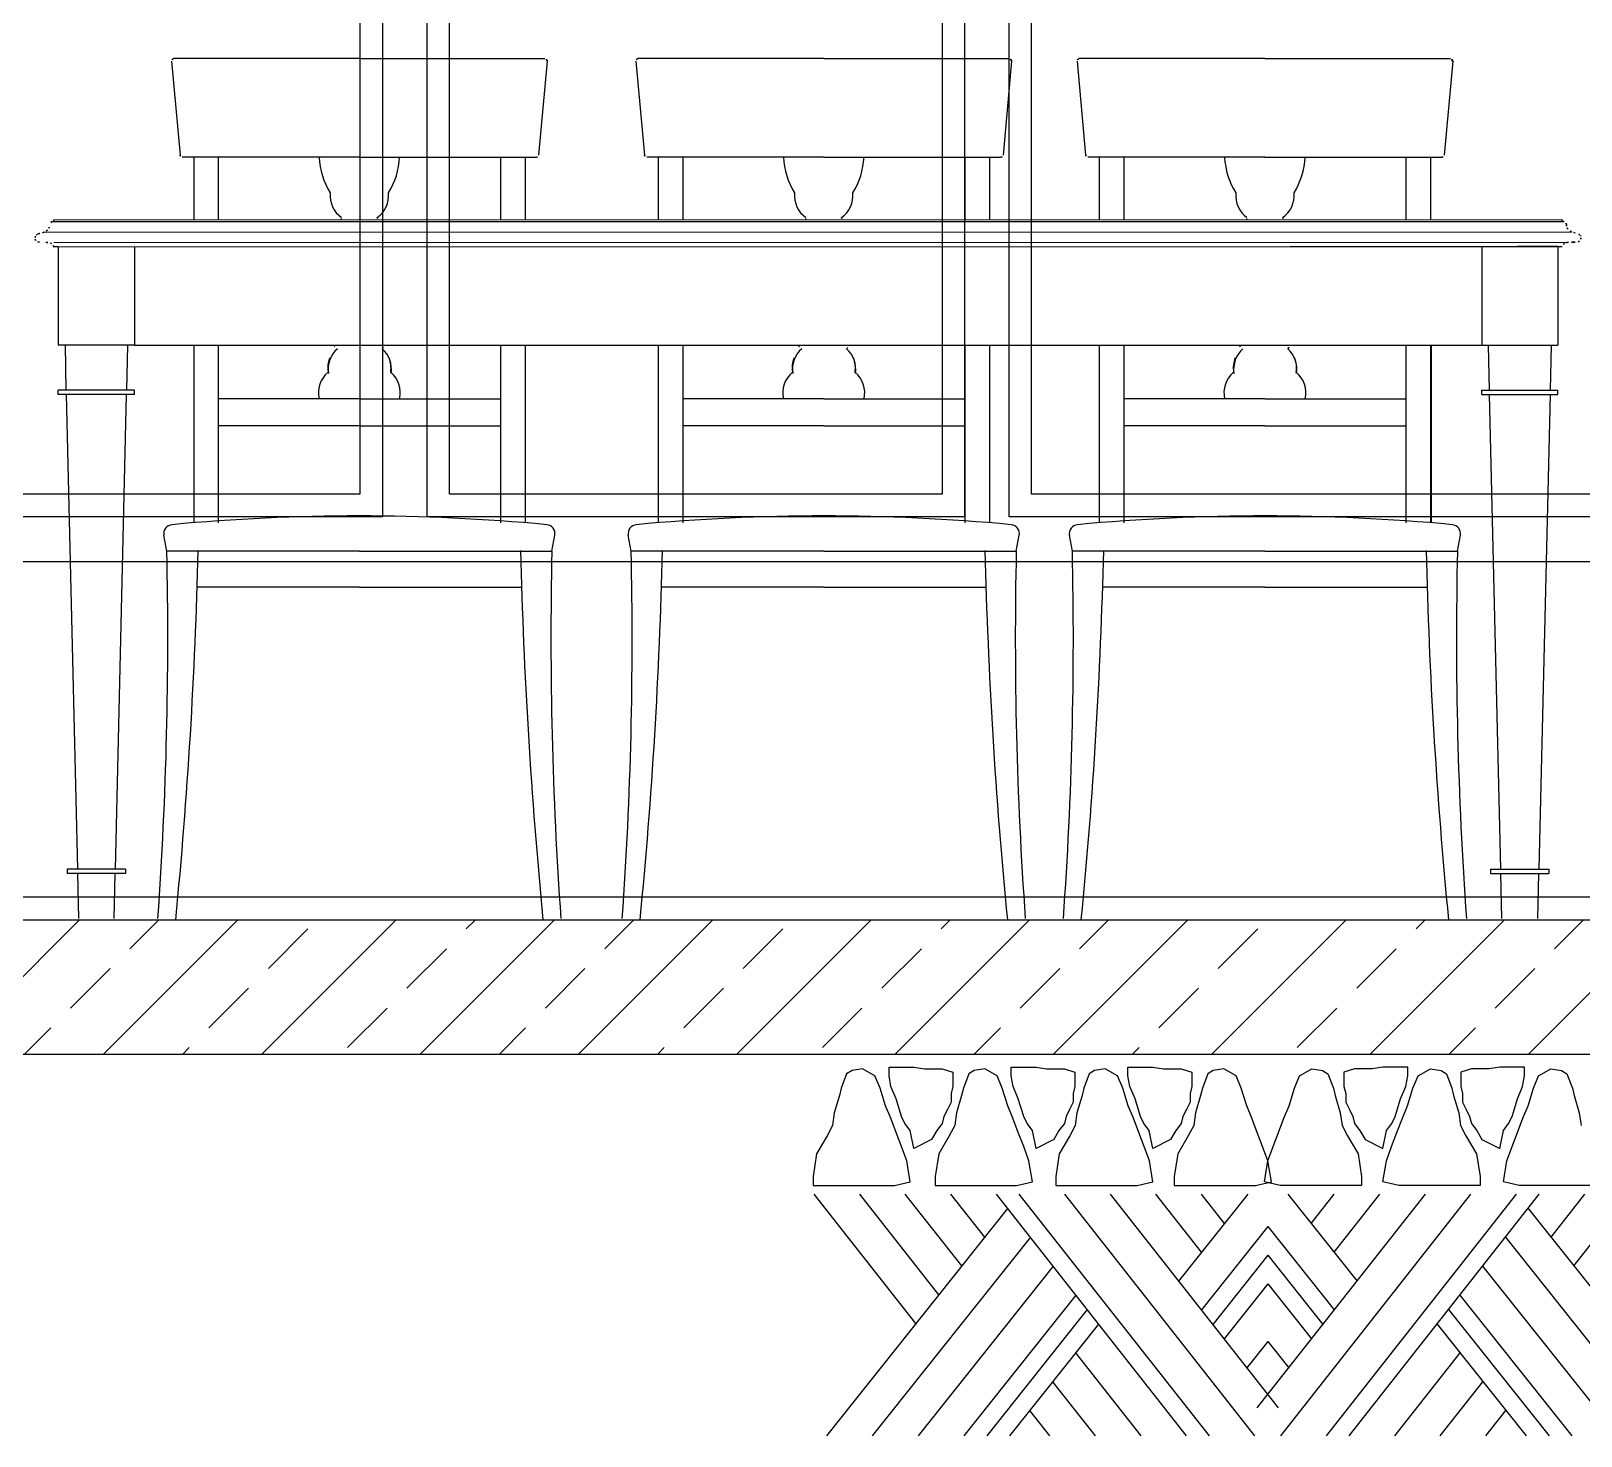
# Model space of a CAD drawing. Extents: x 182769.15 to 182771.38, y 101811.72 to 101812.21.
# Drawn here: x 182770.46563 to 182770.50025, y 101812.03075 to 101812.06212 of the extents above; entities that cross this region are included whole.
import ezdxf

# ---------------------------------------------------------------- set-up
doc = ezdxf.new("R2010")
doc.units = 0
doc.header["$MEASUREMENT"] = 0
for name, color, linetype in [('KOLON', 3, 'Continuous'), ('SIVA', 1, 'Continuous'), ('TARAMA', 15, 'Continuous'), ('tefriş', 21, 'Continuous')]:
    doc.layers.add(name, color=color, linetype=linetype)

msp = doc.modelspace()

# ---------------------------------------------------------------- linework, layer by layer
at = {"layer": 'KOLON'}
for p, q in [((182770.3504782387, 101812.0422767551), (182770.5724782387, 101812.0422767551)), ((182770.3554782387, 101812.0392767551), (182770.5274782387, 101812.0392767551))]:
    msp.add_line(p, q, dxfattribs=at)
at = {"layer": 'SIVA'}
for p, q in [((182770.4734782387, 101812.0912767551), (182770.4734782387, 101812.0512767551)), ((182770.4744782387, 101812.0512767551), (182770.4744782387, 101812.0912767551)), ((182770.4864782387, 101812.0912767551), (182770.4864782387, 101812.0512767551)), ((182770.4874782387, 101812.0512767551), (182770.4874782387, 101812.0912767551)), ((182770.4729782387, 101812.0907767551), (182770.4729782387, 101812.0517767551)), ((182770.4749782387, 101812.0517767551), (182770.4749782387, 101812.0907767551)), ((182770.4859782387, 101812.0907767551), (182770.4859782387, 101812.0517767551)), ((182770.4879782387, 101812.0517767551), (182770.4879782387, 101812.0907767551)), ((182770.4729782387, 101812.0517767551), (182770.4599782387, 101812.0517767551)), ((182770.4859782387, 101812.0517767551), (182770.4749782387, 101812.0517767551)), ((182770.5009782387, 101812.0517767551), (182770.4879782387, 101812.0517767551)), ((182770.4734782387, 101812.0512767551), (182770.4594782387, 101812.0512767551)), ((182770.4864782387, 101812.0512767551), (182770.4744782387, 101812.0512767551)), ((182770.5014782387, 101812.0512767551), (182770.4874782387, 101812.0512767551)), ((182770.4584782387, 101812.0502767551), (182770.5024782387, 101812.0502767551)), ((182770.5719782387, 101812.0427767551), (182770.3549782387, 101812.0427767551))]:
    msp.add_line(p, q, dxfattribs=at)
at = {"layer": 'TARAMA'}
for p, q in [((182770.4637174071, 101812.0392767551), (182770.4667174071, 101812.0422767551)), ((182770.467252941, 101812.0392767551), (182770.470252941, 101812.0422767551)), ((182770.4678382346, 101812.0416298157), (182770.468485174, 101812.0422767551)), ((182770.4707884749, 101812.0392767551), (182770.4737884749, 101812.0422767551)), ((182770.4743240088, 101812.0392767551), (182770.4773240088, 101812.0422767551)), ((182770.4753512442, 101812.0420717574), (182770.4755562418, 101812.0422767551)), ((182770.4778595427, 101812.0392767551), (182770.4808595427, 101812.0422767551)), ((182770.4784448364, 101812.0416298157), (182770.4790917757, 101812.0422767551)), ((182770.4813950766, 101812.0392767551), (182770.4843950766, 101812.0422767551)), ((182770.4849306105, 101812.0392767551), (182770.4879306105, 101812.0422767551)), ((182770.4859578459, 101812.0420717574), (182770.4861628436, 101812.0422767551)), ((182770.4884661444, 101812.0392767551), (182770.4914661444, 101812.0422767551)), ((182770.4890514381, 101812.0416298157), (182770.4896983775, 101812.0422767551)), ((182770.4920016783, 101812.0392767551), (182770.4950016783, 101812.0422767551)), ((182770.4955372122, 101812.0392767551), (182770.4985372122, 101812.0422767551)), ((182770.4965644476, 101812.0420717574), (182770.4967694453, 101812.0422767551)), ((182770.4990727461, 101812.0392767551), (182770.5020727461, 101812.0422767551)), ((182770.4996580398, 101812.0416298157), (182770.5003049792, 101812.0422767551)), ((182770.4709318268, 101812.041187874), (182770.4718157103, 101812.0420717574)), ((182770.4815384285, 101812.041187874), (182770.482422312, 101812.0420717574)), ((182770.4921450302, 101812.041187874), (182770.4930289137, 101812.0420717574)), ((182770.474025419, 101812.0407459322), (182770.4749093025, 101812.0416298157)), ((182770.4846320207, 101812.0407459322), (182770.4855159042, 101812.0416298157)), ((182770.4952386224, 101812.0407459322), (182770.4961225059, 101812.0416298157)), ((182770.4665124094, 101812.0403039905), (182770.4673962929, 101812.041187874)), ((182770.4771190111, 101812.0403039905), (182770.4780028946, 101812.041187874)), ((182770.4877256129, 101812.0403039905), (182770.4886094963, 101812.041187874)), ((182770.4983322146, 101812.0403039905), (182770.499216098, 101812.041187874)), ((182770.4696060016, 101812.0398620487), (182770.4704898851, 101812.0407459322)), ((182770.4802126033, 101812.0398620487), (182770.4810964868, 101812.0407459322)), ((182770.490819205, 101812.0398620487), (182770.4917030885, 101812.0407459322)), ((182770.4726995938, 101812.039420107), (182770.4735834772, 101812.0403039905)), ((182770.4833061955, 101812.039420107), (182770.4841900789, 101812.0403039905)), ((182770.4939127972, 101812.039420107), (182770.4947966807, 101812.0403039905)), ((182770.465485174, 101812.0392767551), (182770.4660704677, 101812.0398620487)), ((182770.4760917758, 101812.0392767551), (182770.4766770694, 101812.0398620487)), ((182770.4866983775, 101812.0392767551), (182770.4872836711, 101812.0398620487)), ((182770.4973049792, 101812.0392767551), (182770.4978902728, 101812.0398620487)), ((182770.4690207079, 101812.0392767551), (182770.4691640598, 101812.039420107)), ((182770.4796273097, 101812.0392767551), (182770.4797706616, 101812.039420107)), ((182770.4902339114, 101812.0392767551), (182770.4903772633, 101812.039420107))]:
    msp.add_line(p, q, dxfattribs=at)
at = {"layer": 'tefriş'}
for p, q in [((182770.472964577, 101812.0615051038), (182770.4688193287, 101812.0615051038)), ((182770.472964577, 101812.0615051038), (182770.4771098254, 101812.0615051038)), ((182770.4833360443, 101812.0615051038), (182770.479190796, 101812.0615051038)), ((182770.4833360443, 101812.0615051038), (182770.4874812927, 101812.0615051038)), ((182770.4931889383, 101812.0615051038), (182770.4890436899, 101812.0615051038)), ((182770.4931889383, 101812.0615051038), (182770.4973341866, 101812.0615051038)), ((182770.468769534, 101812.0614505771), (182770.4689604431, 101812.0593505771)), ((182770.47715962, 101812.0614505771), (182770.476968711, 101812.0593505771)), ((182770.4791410013, 101812.0614505771), (182770.4793319104, 101812.0593505771)), ((182770.4875310874, 101812.0614505771), (182770.4873401783, 101812.0593505771)), ((182770.4889938953, 101812.0614505771), (182770.4891848043, 101812.0593505771)), ((182770.4973839813, 101812.0614505771), (182770.4971930722, 101812.0593505771)), ((182770.472964577, 101812.0593051038), (182770.4690102377, 101812.0593051038)), ((182770.469264577, 101812.0593051038), (182770.469264577, 101812.0579055693)), ((182770.469814577, 101812.0593051038), (182770.469814577, 101812.0579056396)), ((182770.472964577, 101812.0593051038), (182770.4769189163, 101812.0593051038)), ((182770.476114577, 101812.0593051038), (182770.476114577, 101812.0579064447)), ((182770.476664577, 101812.0593051038), (182770.476664577, 101812.057906515)), ((182770.4833360443, 101812.0593051038), (182770.4793817051, 101812.0593051038)), ((182770.4796360443, 101812.0593051038), (182770.4796360443, 101812.0579055693)), ((182770.4801860443, 101812.0593051038), (182770.4801860443, 101812.0579056396)), ((182770.4833360443, 101812.0593051038), (182770.4872903836, 101812.0593051038)), ((182770.4864860443, 101812.0593051038), (182770.4864860443, 101812.0579064447)), ((182770.4870360443, 101812.0593051038), (182770.4870360443, 101812.057906515)), ((182770.4931889383, 101812.0593051038), (182770.489234599, 101812.0593051038)), ((182770.4894889383, 101812.0593051038), (182770.4894889383, 101812.0579055693)), ((182770.4900389383, 101812.0593051038), (182770.4900389383, 101812.0579056396)), ((182770.4931889383, 101812.0593051038), (182770.4971432775, 101812.0593051038)), ((182770.4963389383, 101812.0593051038), (182770.4963389383, 101812.0579064447)), ((182770.4968889383, 101812.0593051038), (182770.4968889383, 101812.057906515)), ((182770.4661004553, 101812.0578651738), (182770.499870906, 101812.0578694792)), ((182770.466100537, 101812.0578652127), (182770.4661407665, 101812.0578652127)), ((182770.4661407665, 101812.0579051039), (182770.4998305948, 101812.0579094092)), ((182770.4661407665, 101812.0578652127), (182770.4661407665, 101812.0579051427)), ((182770.4998305948, 101812.0578695181), (182770.4998305948, 101812.0579094481)), ((182770.4998708243, 101812.0578695181), (182770.4998305948, 101812.0578695181)), ((182770.4659270331, 101812.0576317981), (182770.5000443282, 101812.0576361035)), ((182770.4661409278, 101812.0574000529), (182770.4999643949, 101812.0574043583)), ((182770.4661407876, 101812.0573051039), (182770.4988305737, 101812.0573094092)), ((182770.4662407876, 101812.0573051039), (182770.4661407876, 101812.0573051039)), ((182770.4662407876, 101812.0573051039), (182770.4662407876, 101812.0551051038)), ((182770.4679407876, 101812.0573051039), (182770.4679407876, 101812.0551051038)), ((182770.4937516958, 101812.0573094092), (182770.4998305737, 101812.0573094092)), ((182770.4980303615, 101812.0573051039), (182770.4980303615, 101812.0551051038)), ((182770.4997305736, 101812.0573094092), (182770.4988305737, 101812.0573094092)), ((182770.4997303615, 101812.0573051039), (182770.4997303615, 101812.0551051038)), ((182770.4997305736, 101812.0573094092), (182770.4998305737, 101812.0573094092)), ((182770.4679407876, 101812.0551051038), (182770.4662407876, 101812.0551051038)), ((182770.4663907877, 101812.0551051038), (182770.4664125268, 101812.0541051038)), ((182770.4677690485, 101812.0541051038), (182770.4677907876, 101812.0551051038)), ((182770.4679407876, 101812.0551051038), (182770.4980303615, 101812.0551051038)), ((182770.469264577, 101812.0551051038), (182770.469264577, 101812.0511403276)), ((182770.469814577, 101812.0551051038), (182770.469814577, 101812.0511403276)), ((182770.476114577, 101812.0551051038), (182770.476114577, 101812.0511403276)), ((182770.476664577, 101812.0551051038), (182770.476664577, 101812.0511403276)), ((182770.4796360443, 101812.0551051038), (182770.4796360443, 101812.0511403276)), ((182770.4801860443, 101812.0551051038), (182770.4801860443, 101812.0511403276)), ((182770.4864860443, 101812.0551051038), (182770.4864860443, 101812.0511403276)), ((182770.4870360443, 101812.0551051038), (182770.4870360443, 101812.0511403276)), ((182770.4894889383, 101812.0551051038), (182770.4894889383, 101812.0511403276)), ((182770.4900389383, 101812.0551051038), (182770.4900389383, 101812.0511403276)), ((182770.4963389383, 101812.0551051038), (182770.4963389383, 101812.0511403276)), ((182770.4968889383, 101812.0551051038), (182770.4968889383, 101812.0511403276)), ((182770.4969048399, 101812.0551051038), (182770.4969048399, 101812.0511390064)), ((182770.4980303615, 101812.0551051038), (182770.4997303615, 101812.0551051038)), ((182770.4982021007, 101812.0541051038), (182770.4981803616, 101812.0551051038)), ((182770.4995803615, 101812.0551051038), (182770.4995586224, 101812.0541051038)), ((182770.4679407876, 101812.0541051038), (182770.4662407876, 101812.0541051038)), ((182770.4662407876, 101812.0540051039), (182770.4662407876, 101812.0541051038)), ((182770.4679407876, 101812.0540051039), (182770.4662407876, 101812.0540051039)), ((182770.4664147007, 101812.0540051039), (182770.4666668746, 101812.0434051038)), ((182770.4675147007, 101812.0434051038), (182770.4677668746, 101812.0540051039)), ((182770.4679407876, 101812.0540051039), (182770.4679407876, 101812.0541051038)), ((182770.472964577, 101812.0539051039), (182770.469814577, 101812.0539051039)), ((182770.472964577, 101812.0539051039), (182770.476114577, 101812.0539051039)), ((182770.4833360443, 101812.0539051039), (182770.4801860443, 101812.0539051039)), ((182770.4833360443, 101812.0539051039), (182770.4864860443, 101812.0539051039)), ((182770.4931889383, 101812.0539051039), (182770.4900389383, 101812.0539051039)), ((182770.4931889383, 101812.0539051039), (182770.4963389383, 101812.0539051039)), ((182770.4980303615, 101812.0540051039), (182770.4980303615, 101812.0541051038)), ((182770.4980303615, 101812.0541051038), (182770.4997303615, 101812.0541051038)), ((182770.4980303615, 101812.0540051039), (182770.4997303615, 101812.0540051039)), ((182770.4984564485, 101812.0434051038), (182770.4982042746, 101812.0540051039)), ((182770.4995564485, 101812.0540051039), (182770.4993042746, 101812.0434051038)), ((182770.4997303615, 101812.0540051039), (182770.4997303615, 101812.0541051038)), ((182770.472964577, 101812.0533051039), (182770.469814577, 101812.0533051039)), ((182770.472964577, 101812.0533051039), (182770.476114577, 101812.0533051039)), ((182770.4833360443, 101812.0533051039), (182770.4801860443, 101812.0533051039)), ((182770.4833360443, 101812.0533051039), (182770.4864860443, 101812.0533051039)), ((182770.4931889383, 101812.0533051039), (182770.4900389383, 101812.0533051039)), ((182770.4931889383, 101812.0533051039), (182770.4963389383, 101812.0533051039)), ((182770.477264577, 101812.0505051038), (182770.4773300925, 101812.0508619935)), ((182770.4790360443, 101812.0505051038), (182770.4789705289, 101812.0508619935)), ((182770.4876360443, 101812.0505051038), (182770.4877015598, 101812.0508619935)), ((182770.4888889383, 101812.0505051038), (182770.4888234228, 101812.0508619935)), ((182770.4974889383, 101812.0505051038), (182770.4975544537, 101812.0508619935)), ((182770.472964577, 101812.0505051038), (182770.468664577, 101812.0505051038)), ((182770.472964577, 101812.0505051038), (182770.477264577, 101812.0505051038)), ((182770.4833360443, 101812.0505051038), (182770.4790360443, 101812.0505051038)), ((182770.4833360443, 101812.0505051038), (182770.4876360443, 101812.0505051038)), ((182770.4931889383, 101812.0505051038), (182770.4888889383, 101812.0505051038)), ((182770.4931889383, 101812.0505051038), (182770.4974889383, 101812.0505051038)), ((182770.472964577, 101812.0497051039), (182770.4693419465, 101812.0497051039)), ((182770.472964577, 101812.0497051039), (182770.4765872075, 101812.0497051039)), ((182770.4833360443, 101812.0497051039), (182770.4797134139, 101812.0497051039)), ((182770.4833360443, 101812.0497051039), (182770.4869586748, 101812.0497051039)), ((182770.4931889383, 101812.0497051039), (182770.4895663078, 101812.0497051039)), ((182770.4931889383, 101812.0497051039), (182770.4968115688, 101812.0497051039)), ((182770.4677407877, 101812.0434051038), (182770.4664407877, 101812.0434051038)), ((182770.4664407877, 101812.0434051038), (182770.4664407877, 101812.0433051039)), ((182770.4677407877, 101812.0433051039), (182770.4664407877, 101812.0433051039)), ((182770.4666690485, 101812.0433051039), (182770.4666907876, 101812.0423051039)), ((182770.4674907876, 101812.0423051039), (182770.4675125268, 101812.0433051039)), ((182770.4677407877, 101812.0434051038), (182770.4677407877, 101812.0433051039)), ((182770.4982303616, 101812.0434051038), (182770.4982303616, 101812.0433051039)), ((182770.4982303616, 101812.0434051038), (182770.4995303615, 101812.0434051038)), ((182770.4982303616, 101812.0433051039), (182770.4995303615, 101812.0433051039)), ((182770.4984803615, 101812.0423051039), (182770.4984586224, 101812.0433051039)), ((182770.4993021007, 101812.0433051039), (182770.4992803615, 101812.0423051039)), ((182770.4995303615, 101812.0434051038), (182770.4995303615, 101812.0433051039))]:
    msp.add_line(p, q, dxfattribs=at)
at = {"layer": 'tefriş', "color": 8}
msp.add_line((182770.468664577, 101812.0505051038), (182770.4685990616, 101812.0508619935), dxfattribs=at)
at = {"layer": 'tefriş', "color": 254, "linetype": 'Continuous'}
for p, q in [((182770.4847935437, 101812.0389878193), (182770.4851507837, 101812.0389878193)), ((182770.4847935437, 101812.0387914392), (182770.4847935437, 101812.0389878193)), ((182770.4851507837, 101812.0389878193), (182770.4853487637, 101812.0389878193)), ((182770.4853487637, 101812.0389878193), (182770.4855854837, 101812.0389503992)), ((182770.4875222437, 101812.0387914392), (182770.4875222437, 101812.0389878193)), ((182770.4875222437, 101812.0389878193), (182770.4878794837, 101812.0389878193)), ((182770.4878794837, 101812.0389878193), (182770.4880774637, 101812.0389878193)), ((182770.4880774637, 101812.0389878193), (182770.4883141637, 101812.0389503992)), ((182770.4901304237, 101812.0389878193), (182770.4904876637, 101812.0389878193)), ((182770.4901304237, 101812.0387914392), (182770.4901304237, 101812.0389878193)), ((182770.4904876637, 101812.0389878193), (182770.4906856437, 101812.0389878193)), ((182770.4906856437, 101812.0389878193), (182770.4909223637, 101812.0389503992)), ((182770.4958245437, 101812.0389878193), (182770.4955878237, 101812.0389503992)), ((182770.4960225237, 101812.0389878193), (182770.4958245437, 101812.0389878193)), ((182770.4963797437, 101812.0389878193), (182770.4960225237, 101812.0389878193)), ((182770.4963797437, 101812.0387914392), (182770.4963797437, 101812.0389878193)), ((182770.4984327237, 101812.0389878193), (182770.4981960037, 101812.0389503992)), ((182770.4986307037, 101812.0389878193), (182770.4984327237, 101812.0389878193)), ((182770.4989879437, 101812.0389878193), (182770.4986307037, 101812.0389878193)), ((182770.4989879437, 101812.0387914392), (182770.4989879437, 101812.0389878193)), ((182770.4838466837, 101812.0388319592), (182770.4837261837, 101812.0385139992)), ((182770.4839672037, 101812.0389098793), (182770.4838466837, 101812.0388319592)), ((182770.4842039037, 101812.0389503992), (182770.4839672037, 101812.0389098793)), ((182770.4844793637, 101812.0387914392), (182770.4842039037, 101812.0389503992)), ((182770.4845955637, 101812.0385139992), (182770.4844793637, 101812.0387914392)), ((182770.4848365837, 101812.0385545193), (182770.4847935437, 101812.0387914392)), ((182770.4855854837, 101812.0389503992), (182770.4859814437, 101812.0389503992)), ((182770.4859814437, 101812.0389503992), (182770.4862181637, 101812.0388693593)), ((182770.4862181637, 101812.0388693593), (182770.4862181637, 101812.0385545193)), ((182770.4865753837, 101812.0388319592), (182770.4864548637, 101812.0385139992)), ((182770.4866958837, 101812.0389098793), (182770.4865753837, 101812.0388319592)), ((182770.4869326037, 101812.0389503992), (182770.4866958837, 101812.0389098793)), ((182770.4872080637, 101812.0387914392), (182770.4869326037, 101812.0389503992)), ((182770.4873242637, 101812.0385139992), (182770.4872080637, 101812.0387914392)), ((182770.4875652837, 101812.0385545193), (182770.4875222437, 101812.0387914392)), ((182770.4883141637, 101812.0389503992), (182770.4887101437, 101812.0389503992)), ((182770.4887101437, 101812.0389503992), (182770.4889468437, 101812.0388693593)), ((182770.4889468437, 101812.0388693593), (182770.4889468437, 101812.0385545193)), ((182770.4892653437, 101812.0388319592), (182770.4891448237, 101812.0385139992)), ((182770.4893858437, 101812.0389098793), (182770.4892653437, 101812.0388319592)), ((182770.4896225637, 101812.0389503992), (182770.4893858437, 101812.0389098793)), ((182770.4898980237, 101812.0387914392), (182770.4896225637, 101812.0389503992)), ((182770.4900142237, 101812.0385139992), (182770.4898980237, 101812.0387914392)), ((182770.4901734637, 101812.0385545193), (182770.4901304237, 101812.0387914392)), ((182770.4909223637, 101812.0389503992), (182770.4913183237, 101812.0389503992)), ((182770.4913183237, 101812.0389503992), (182770.4915550437, 101812.0388693593)), ((182770.4915550437, 101812.0388693593), (182770.4915550437, 101812.0385545193)), ((182770.4919122637, 101812.0388319592), (182770.4917917437, 101812.0385139992)), ((182770.4920327837, 101812.0389098793), (182770.4919122637, 101812.0388319592)), ((182770.4922694837, 101812.0389503992), (182770.4920327837, 101812.0389098793)), ((182770.4925449437, 101812.0387914392), (182770.4922694837, 101812.0389503992)), ((182770.4926611437, 101812.0385139992), (182770.4925449437, 101812.0387914392)), ((182770.4938490437, 101812.0385139992), (182770.4939652437, 101812.0387914392)), ((182770.4939652437, 101812.0387914392), (182770.4942406837, 101812.0389503992)), ((182770.4942406837, 101812.0389503992), (182770.4944774037, 101812.0389098793)), ((182770.4944774037, 101812.0389098793), (182770.4945979237, 101812.0388319592)), ((182770.4945979237, 101812.0388319592), (182770.4947184237, 101812.0385139992)), ((182770.4951918637, 101812.0389503992), (182770.4949551437, 101812.0388693593)), ((182770.4949551437, 101812.0388693593), (182770.4949551437, 101812.0385545193)), ((182770.4955878237, 101812.0389503992), (182770.4951918637, 101812.0389503992)), ((182770.4963367037, 101812.0385545193), (182770.4963797437, 101812.0387914392)), ((182770.4964959637, 101812.0385139992), (182770.4966121637, 101812.0387914392)), ((182770.4966121637, 101812.0387914392), (182770.4968876237, 101812.0389503992)), ((182770.4968876237, 101812.0389503992), (182770.4971243237, 101812.0389098793)), ((182770.4971243237, 101812.0389098793), (182770.4972448437, 101812.0388319592)), ((182770.4972448437, 101812.0388319592), (182770.4973653437, 101812.0385139992)), ((182770.4978000437, 101812.0389503992), (182770.4975633237, 101812.0388693593)), ((182770.4975633237, 101812.0388693593), (182770.4975633237, 101812.0385545193)), ((182770.4981960037, 101812.0389503992), (182770.4978000437, 101812.0389503992)), ((182770.4989449037, 101812.0385545193), (182770.4989879437, 101812.0387914392)), ((182770.4991859237, 101812.0385139992), (182770.4993021237, 101812.0387914392)), ((182770.4993021237, 101812.0387914392), (182770.4995775837, 101812.0389503992)), ((182770.4995775837, 101812.0389503992), (182770.4998142837, 101812.0389098793)), ((182770.4998142837, 101812.0389098793), (182770.4999348037, 101812.0388319592)), ((182770.4999348037, 101812.0388319592), (182770.5000553037, 101812.0385139992)), ((182770.4836874437, 101812.0383550192), (182770.4835712237, 101812.0379622592)), ((182770.4837261837, 101812.0385139992), (182770.4836874437, 101812.0383550192)), ((182770.4847160837, 101812.0381181192), (182770.4845955637, 101812.0385139992)), ((182770.4849528037, 101812.0382770992), (182770.4848365837, 101812.0385545193)), ((182770.4862181637, 101812.0385545193), (182770.4861794237, 101812.0383955593)), ((182770.4861794237, 101812.0383955593), (182770.4861794237, 101812.0381991793)), ((182770.4864161437, 101812.0383550192), (182770.4862999237, 101812.0379622592)), ((182770.4864548637, 101812.0385139992), (182770.4864161437, 101812.0383550192)), ((182770.4874447837, 101812.0381181192), (182770.4873242637, 101812.0385139992)), ((182770.4876814837, 101812.0382770992), (182770.4875652837, 101812.0385545193)), ((182770.4889468437, 101812.0385545193), (182770.4889081237, 101812.0383955593)), ((182770.4889081237, 101812.0383955593), (182770.4889081237, 101812.0381991793)), ((182770.4891061037, 101812.0383550192), (182770.4889898837, 101812.0379622592)), ((182770.4891448237, 101812.0385139992), (182770.4891061037, 101812.0383550192)), ((182770.4901347437, 101812.0381181192), (182770.4900142237, 101812.0385139992)), ((182770.4902896837, 101812.0382770992), (182770.4901734637, 101812.0385545193)), ((182770.4915550437, 101812.0385545193), (182770.4915163037, 101812.0383955593)), ((182770.4915163037, 101812.0383955593), (182770.4915163037, 101812.0381991793)), ((182770.4917530237, 101812.0383550192), (182770.4916368037, 101812.0379622592)), ((182770.4917917437, 101812.0385139992), (182770.4917530237, 101812.0383550192)), ((182770.4927816637, 101812.0381181192), (182770.4926611437, 101812.0385139992)), ((182770.4937285237, 101812.0381181192), (182770.4938490437, 101812.0385139992)), ((182770.4947184237, 101812.0385139992), (182770.4947571637, 101812.0383550192)), ((182770.4947571637, 101812.0383550192), (182770.4948733637, 101812.0379622592)), ((182770.4949551437, 101812.0385545193), (182770.4949938837, 101812.0383955593)), ((182770.4949938837, 101812.0383955593), (182770.4949938837, 101812.0381991793)), ((182770.4962205037, 101812.0382770992), (182770.4963367037, 101812.0385545193)), ((182770.4963754437, 101812.0381181192), (182770.4964959637, 101812.0385139992)), ((182770.4973653437, 101812.0385139992), (182770.4974040837, 101812.0383550192)), ((182770.4974040837, 101812.0383550192), (182770.4975203037, 101812.0379622592)), ((182770.4975633237, 101812.0385545193), (182770.4976020637, 101812.0383955593)), ((182770.4976020637, 101812.0383955593), (182770.4976020637, 101812.0381991793)), ((182770.4988286837, 101812.0382770992), (182770.4989449037, 101812.0385545193)), ((182770.4990654037, 101812.0381181192), (182770.4991859237, 101812.0385139992)), ((182770.5000553037, 101812.0385139992), (182770.5000940437, 101812.0383550192)), ((182770.5000940437, 101812.0383550192), (182770.5002102637, 101812.0379622592)), ((182770.4835712237, 101812.0379622592), (182770.4835325037, 101812.0376848392)), ((182770.4848322837, 101812.0378438193), (182770.4847160837, 101812.0381181192)), ((182770.4850733037, 101812.0378812193), (182770.4849528037, 101812.0382770992)), ((182770.4860976437, 101812.0380401992), (182770.4860201637, 101812.0378812193)), ((182770.4861794237, 101812.0381991793), (182770.4860976437, 101812.0380401992)), ((182770.4862999237, 101812.0379622592), (182770.4862612037, 101812.0376848392)), ((182770.4875609837, 101812.0378438193), (182770.4874447837, 101812.0381181192)), ((182770.4878020037, 101812.0378812193), (182770.4876814837, 101812.0382770992)), ((182770.4888263437, 101812.0380401992), (182770.4887488637, 101812.0378812193)), ((182770.4889081237, 101812.0381991793), (182770.4888263437, 101812.0380401992)), ((182770.4889898837, 101812.0379622592), (182770.4889511637, 101812.0376848392)), ((182770.4902509437, 101812.0378438193), (182770.4901347437, 101812.0381181192)), ((182770.4904101837, 101812.0378812193), (182770.4902896837, 101812.0382770992)), ((182770.4914345237, 101812.0380401992), (182770.4913570637, 101812.0378812193)), ((182770.4915163037, 101812.0381991793), (182770.4914345237, 101812.0380401992)), ((182770.4916368037, 101812.0379622592), (182770.4915980837, 101812.0376848392)), ((182770.4928978637, 101812.0378438193), (182770.4927816637, 101812.0381181192)), ((182770.4936123237, 101812.0378438193), (182770.4937285237, 101812.0381181192)), ((182770.4948733637, 101812.0379622592), (182770.4949121037, 101812.0376848392)), ((182770.4949938837, 101812.0381991793), (182770.4950756637, 101812.0380401992)), ((182770.4950756637, 101812.0380401992), (182770.4951531237, 101812.0378812193)), ((182770.4961000037, 101812.0378812193), (182770.4962205037, 101812.0382770992)), ((182770.4962592437, 101812.0378438193), (182770.4963754437, 101812.0381181192)), ((182770.4975203037, 101812.0379622592), (182770.4975590237, 101812.0376848392)), ((182770.4976020637, 101812.0381991793), (182770.4976838437, 101812.0380401992)), ((182770.4976838437, 101812.0380401992), (182770.4977613237, 101812.0378812193)), ((182770.4987081837, 101812.0378812193), (182770.4988286837, 101812.0382770992)), ((182770.4989492037, 101812.0378438193), (182770.4990654037, 101812.0381181192)), ((182770.5002102637, 101812.0379622592), (182770.5002489837, 101812.0376848392)), ((182770.4835325037, 101812.0376848392), (182770.4834119837, 101812.0374479392)), ((182770.4849528037, 101812.0375258593), (182770.4848322837, 101812.0378438193)), ((182770.4851507837, 101812.0377253592), (182770.4850733037, 101812.0378812193)), ((182770.4852669837, 101812.0375663793), (182770.4851507837, 101812.0377253592)), ((182770.4859814437, 101812.0377253592), (182770.4858609237, 101812.0375663793)), ((182770.4860201637, 101812.0378812193), (182770.4859814437, 101812.0377253592)), ((182770.4862612037, 101812.0376848392), (182770.4861406837, 101812.0374479392)), ((182770.4876814837, 101812.0375258593), (182770.4875609837, 101812.0378438193)), ((182770.4878794837, 101812.0377253592), (182770.4878020037, 101812.0378812193)), ((182770.4879956837, 101812.0375663793), (182770.4878794837, 101812.0377253592)), ((182770.4887101437, 101812.0377253592), (182770.4885896237, 101812.0375663793)), ((182770.4887488637, 101812.0378812193), (182770.4887101437, 101812.0377253592)), ((182770.4889511637, 101812.0376848392), (182770.4888306437, 101812.0374479392)), ((182770.4903714637, 101812.0375258593), (182770.4902509437, 101812.0378438193)), ((182770.4904876637, 101812.0377253592), (182770.4904101837, 101812.0378812193)), ((182770.4906038637, 101812.0375663793), (182770.4904876637, 101812.0377253592)), ((182770.4913183237, 101812.0377253592), (182770.4911978037, 101812.0375663793)), ((182770.4913570637, 101812.0378812193), (182770.4913183237, 101812.0377253592)), ((182770.4915980837, 101812.0376848392), (182770.4914775637, 101812.0374479392)), ((182770.4930183837, 101812.0375258593), (182770.4928978637, 101812.0378438193)), ((182770.4934918037, 101812.0375258593), (182770.4936123237, 101812.0378438193)), ((182770.4949121037, 101812.0376848392), (182770.4950326237, 101812.0374479392)), ((182770.4951531237, 101812.0378812193), (182770.4951918637, 101812.0377253592)), ((182770.4951918637, 101812.0377253592), (182770.4953123837, 101812.0375663793)), ((182770.4959063237, 101812.0375663793), (182770.4960225237, 101812.0377253592)), ((182770.4960225237, 101812.0377253592), (182770.4961000037, 101812.0378812193)), ((182770.4961387237, 101812.0375258593), (182770.4962592437, 101812.0378438193)), ((182770.4975590237, 101812.0376848392), (182770.4976795437, 101812.0374479392)), ((182770.4977613237, 101812.0378812193), (182770.4978000437, 101812.0377253592)), ((182770.4978000437, 101812.0377253592), (182770.4979205637, 101812.0375663793)), ((182770.4985145037, 101812.0375663793), (182770.4986307037, 101812.0377253592)), ((182770.4986307037, 101812.0377253592), (182770.4987081837, 101812.0378812193)), ((182770.4988286837, 101812.0375258593), (182770.4989492037, 101812.0378438193)), ((182770.4834119837, 101812.0374479392), (182770.4831752637, 101812.0370520593)), ((182770.4850733037, 101812.0372110392), (182770.4849528037, 101812.0375258593)), ((182770.4853487637, 101812.0371704992), (182770.4852669837, 101812.0375663793)), ((182770.4857447237, 101812.0373699992), (182770.4853487637, 101812.0371704992)), ((182770.4858609237, 101812.0375663793), (182770.4857447237, 101812.0373699992)), ((182770.4861406837, 101812.0374479392), (182770.4859039637, 101812.0370520593)), ((182770.4878020037, 101812.0372110392), (182770.4876814837, 101812.0375258593)), ((182770.4880774637, 101812.0371704992), (182770.4879956837, 101812.0375663793)), ((182770.4884734237, 101812.0373699992), (182770.4880774637, 101812.0371704992)), ((182770.4885896237, 101812.0375663793), (182770.4884734237, 101812.0373699992)), ((182770.4888306437, 101812.0374479392), (182770.4885939237, 101812.0370520593)), ((182770.4904919637, 101812.0372110392), (182770.4903714637, 101812.0375258593)), ((182770.4906856437, 101812.0371704992), (182770.4906038637, 101812.0375663793)), ((182770.4910816037, 101812.0373699992), (182770.4906856437, 101812.0371704992)), ((182770.4911978037, 101812.0375663793), (182770.4910816037, 101812.0373699992)), ((182770.4914775637, 101812.0374479392), (182770.4912408437, 101812.0370520593)), ((182770.4931388837, 101812.0372110392), (182770.4930183837, 101812.0375258593)), ((182770.4933713037, 101812.0372110392), (182770.4934918037, 101812.0375258593)), ((182770.4950326237, 101812.0374479392), (182770.4952693437, 101812.0370520593)), ((182770.4953123837, 101812.0375663793), (182770.4954285837, 101812.0373699992)), ((182770.4954285837, 101812.0373699992), (182770.4958245437, 101812.0371704992)), ((182770.4958245437, 101812.0371704992), (182770.4959063237, 101812.0375663793)), ((182770.4960182237, 101812.0372110392), (182770.4961387237, 101812.0375258593)), ((182770.4976795437, 101812.0374479392), (182770.4979162637, 101812.0370520593)), ((182770.4979205637, 101812.0375663793), (182770.4980367637, 101812.0373699992)), ((182770.4980367637, 101812.0373699992), (182770.4984327237, 101812.0371704992)), ((182770.4984327237, 101812.0371704992), (182770.4985145037, 101812.0375663793)), ((182770.4987081837, 101812.0372110392), (182770.4988286837, 101812.0375258593)), ((182770.4831752637, 101812.0370520593), (182770.4830978037, 101812.0365408393)), ((182770.4851895037, 101812.0368961992), (182770.4850733037, 101812.0372110392)), ((182770.4859039637, 101812.0370520593), (182770.4858265037, 101812.0365408393)), ((182770.4879182037, 101812.0368961992), (182770.4878020037, 101812.0372110392)), ((182770.4885939237, 101812.0370520593), (182770.4885164637, 101812.0365408393)), ((182770.4906081637, 101812.0368961992), (182770.4904919637, 101812.0372110392)), ((182770.4912408437, 101812.0370520593), (182770.4911633837, 101812.0365408393)), ((182770.4932550837, 101812.0368961992), (182770.4931388837, 101812.0372110392)), ((182770.4932550837, 101812.0368961992), (182770.4933713037, 101812.0372110392)), ((182770.4952693437, 101812.0370520593), (182770.4953468037, 101812.0365408393)), ((182770.4959020037, 101812.0368961992), (182770.4960182237, 101812.0372110392)), ((182770.4979162637, 101812.0370520593), (182770.4979937237, 101812.0365408393)), ((182770.4985919837, 101812.0368961992), (182770.4987081837, 101812.0372110392)), ((182770.4852669837, 101812.0364223793), (182770.4851895037, 101812.0368961992)), ((182770.4879956837, 101812.0364223793), (182770.4879182037, 101812.0368961992)), ((182770.4906856437, 101812.0364223793), (182770.4906081637, 101812.0368961992)), ((182770.4931776237, 101812.0364223793), (182770.4932550837, 101812.0368961992)), ((182770.4933325637, 101812.0364223793), (182770.4932550837, 101812.0368961992)), ((182770.4958245437, 101812.0364223793), (182770.4959020037, 101812.0368961992)), ((182770.4985145037, 101812.0364223793), (182770.4985919837, 101812.0368961992)), ((182770.4830978037, 101812.0365408393), (182770.4830978037, 101812.0363413392)), ((182770.4830978037, 101812.0363413392), (182770.4836487037, 101812.0363413392)), ((182770.4836487037, 101812.0363413392), (182770.4840446637, 101812.0363413392)), ((182770.4840446637, 101812.0363413392), (182770.4843201237, 101812.0363413392)), ((182770.4843201237, 101812.0363413392), (182770.4849140637, 101812.0363413392)), ((182770.4849140637, 101812.0363413392), (182770.4852669837, 101812.0364223793)), ((182770.4858265037, 101812.0365408393), (182770.4858265037, 101812.0363413392)), ((182770.4858265037, 101812.0363413392), (182770.4863774037, 101812.0363413392)), ((182770.4863774037, 101812.0363413392), (182770.4867733637, 101812.0363413392)), ((182770.4867733637, 101812.0363413392), (182770.4870488237, 101812.0363413392)), ((182770.4870488237, 101812.0363413392), (182770.4876427637, 101812.0363413392)), ((182770.4876427637, 101812.0363413392), (182770.4879956837, 101812.0364223793)), ((182770.4885164637, 101812.0365408393), (182770.4885164637, 101812.0363413392)), ((182770.4885164637, 101812.0363413392), (182770.4890673637, 101812.0363413392)), ((182770.4890673637, 101812.0363413392), (182770.4894633237, 101812.0363413392)), ((182770.4894633237, 101812.0363413392), (182770.4897387837, 101812.0363413392)), ((182770.4897387837, 101812.0363413392), (182770.4903327237, 101812.0363413392)), ((182770.4903327237, 101812.0363413392), (182770.4906856437, 101812.0364223793)), ((182770.4911633837, 101812.0365408393), (182770.4911633837, 101812.0363413392)), ((182770.4911633837, 101812.0363413392), (182770.4917142837, 101812.0363413392)), ((182770.4917142837, 101812.0363413392), (182770.4921102437, 101812.0363413392)), ((182770.4921102437, 101812.0363413392), (182770.4923857037, 101812.0363413392)), ((182770.4923857037, 101812.0363413392), (182770.4929796437, 101812.0363413392)), ((182770.4929796437, 101812.0363413392), (182770.4933325637, 101812.0364223793)), ((182770.4935305437, 101812.0363413392), (182770.4931776237, 101812.0364223793)), ((182770.4941244837, 101812.0363413392), (182770.4935305437, 101812.0363413392)), ((182770.4943999437, 101812.0363413392), (182770.4941244837, 101812.0363413392)), ((182770.4947959037, 101812.0363413392), (182770.4943999437, 101812.0363413392)), ((182770.4953468037, 101812.0363413392), (182770.4947959037, 101812.0363413392)), ((182770.4953468037, 101812.0365408393), (182770.4953468037, 101812.0363413392)), ((182770.4961774637, 101812.0363413392), (182770.4958245437, 101812.0364223793)), ((182770.4967714037, 101812.0363413392), (182770.4961774637, 101812.0363413392)), ((182770.4970468637, 101812.0363413392), (182770.4967714037, 101812.0363413392)), ((182770.4974428237, 101812.0363413392), (182770.4970468637, 101812.0363413392)), ((182770.4979937237, 101812.0363413392), (182770.4974428237, 101812.0363413392)), ((182770.4979937237, 101812.0365408393), (182770.4979937237, 101812.0363413392)), ((182770.4988674237, 101812.0363413392), (182770.4985145037, 101812.0364223793)), ((182770.4994613637, 101812.0363413392), (182770.4988674237, 101812.0363413392)), ((182770.4997368237, 101812.0363413392), (182770.4994613637, 101812.0363413392)), ((182770.5001327837, 101812.0363413392), (182770.4997368237, 101812.0363413392)), ((182770.5006836837, 101812.0363413392), (182770.5001327837, 101812.0363413392)), ((182770.4853947437, 101812.0332587193), (182770.4831225637, 101812.0361482593)), ((182770.4859066437, 101812.0339019593), (182770.4841402837, 101812.0361482593)), ((182770.4864185437, 101812.0345452193), (182770.4851580037, 101812.0361482593)), ((182770.4869304237, 101812.0351884593), (182770.4861757037, 101812.0361482593)), ((182770.4914396637, 101812.0307482592), (182770.4871934237, 101812.0361482593)), ((182770.4919485237, 101812.0307482592), (182770.4877022637, 101812.0361482593)), ((182770.4929662237, 101812.0307482592), (182770.4887199837, 101812.0361482593)), ((182770.4934905037, 101812.0313757593), (182770.4897376837, 101812.0361482593)), ((182770.4917746837, 101812.0348520192), (182770.4907554037, 101812.0361482593)), ((182770.4928062237, 101812.0361482593), (182770.4912628037, 101812.0342087793)), ((182770.4922865837, 101812.0354952793), (182770.4917731037, 101812.0361482593)), ((182770.4930196637, 101812.0313757593), (182770.4967724837, 101812.0361482593)), ((182770.4935439437, 101812.0307482592), (182770.4977902037, 101812.0361482593)), ((182770.4937039637, 101812.0361482593), (182770.4952473837, 101812.0342087793)), ((182770.4942236037, 101812.0354952793), (182770.4947370637, 101812.0361482593)), ((182770.4945616637, 101812.0307482592), (182770.4988079237, 101812.0361482593)), ((182770.4947355037, 101812.0348520192), (182770.4957547837, 101812.0361482593)), ((182770.4950705237, 101812.0307482592), (182770.4993167637, 101812.0361482593)), ((182770.4995797437, 101812.0351884593), (182770.5003344837, 101812.0361482593)), ((182770.5000916437, 101812.0345452193), (182770.5013521837, 101812.0361482593)), ((182770.4874423237, 101812.0358317192), (182770.4833969637, 101812.0307482592)), ((182770.4990678637, 101812.0358317192), (182770.5031132237, 101812.0307482592)), ((182770.4879504637, 101812.0351854992), (182770.4844193637, 101812.0307482592)), ((182770.4932550837, 101812.0354275593), (182770.4917709437, 101812.0335625593)), ((182770.4932550837, 101812.0354275593), (182770.4947392437, 101812.0335625593)), ((182770.4985597037, 101812.0351854992), (182770.5020908237, 101812.0307482592)), ((182770.4884586237, 101812.0345392793), (182770.4854417637, 101812.0307482592)), ((182770.4932550837, 101812.0347851792), (182770.4920250237, 101812.0332394392)), ((182770.4932550837, 101812.0347851792), (182770.4944851637, 101812.0332394392)), ((182770.4980515637, 101812.0345392793), (182770.5010684237, 101812.0307482592)), ((182770.4932550837, 101812.0341427993), (182770.4922790837, 101812.0329163392)), ((182770.4932550837, 101812.0341427993), (182770.4942311037, 101812.0329163392)), ((182770.4889667637, 101812.0338930792), (182770.4864641637, 101812.0307482592)), ((182770.4975434237, 101812.0338930792), (182770.5000460237, 101812.0307482592)), ((182770.4892208437, 101812.0335699593), (182770.4869753637, 101812.0307482592)), ((182770.4972893437, 101812.0335699593), (182770.4995348237, 101812.0307482592)), ((182770.4894749037, 101812.0332468593), (182770.4874865637, 101812.0307482592)), ((182770.4970352637, 101812.0332468593), (182770.4990236237, 101812.0307482592)), ((182770.4932550837, 101812.0328580393), (182770.4927872437, 101812.0322701192)), ((182770.4932550837, 101812.0328580393), (182770.4937229437, 101812.0322701192)), ((182770.4904219637, 101812.0307482592), (182770.4889630237, 101812.0326035992)), ((182770.4960882237, 101812.0307482592), (182770.4975471637, 101812.0326035992)), ((182770.4894042437, 101812.0307482592), (182770.4884511237, 101812.0319603593)), ((182770.4971059437, 101812.0307482592), (182770.4980590637, 101812.0319603593)), ((182770.4883865437, 101812.0307482592), (182770.4879392237, 101812.0313170992)), ((182770.4981236437, 101812.0307482592), (182770.4985709437, 101812.0313170992))]:
    msp.add_line(p, q, dxfattribs=at)
at = {"layer": 'tefriş'}
for centre, radius, start, end in [((182770.4688193287, 101812.0614551038), 5e-05, 90, 185.1944296625887), ((182770.4771098254, 101812.0614551038), 4.999999999988826e-05, 354.8055703374114, 90), ((182770.479190796, 101812.0614551038), 5e-05, 90, 185.1944296625887), ((182770.4874812927, 101812.0614551038), 4.999999999988826e-05, 354.8055703374114, 90), ((182770.4890436899, 101812.0614551038), 5e-05, 90, 185.1944296625887), ((182770.4973341866, 101812.0614551038), 4.999999999988826e-05, 354.8055703374114, 90), ((182770.4690102377, 101812.0593551038), 5.000000000006941e-05, 185.1944296625887, 270), ((182770.4737360904, 101812.0593883893), 0.00167358696375837, 182.8524820813645, 211.8555713548096), ((182770.4721930637, 101812.0593883893), 0.001673586963758344, 328.1444286451904, 357.1475179186355), ((182770.4769189163, 101812.0593551038), 5e-05, 270, 354.8055703374114), ((182770.4793817051, 101812.0593551038), 5.000000000006941e-05, 185.1944296625887, 270), ((182770.4841075577, 101812.0593883893), 0.00167358696375837, 182.8524820813645, 211.8555713548096), ((182770.482564531, 101812.0593883893), 0.001673586963758344, 328.1444286451904, 357.1475179186355), ((182770.4872903836, 101812.0593551038), 5e-05, 270, 354.8055703374114), ((182770.489234599, 101812.0593551038), 5.000000000006941e-05, 185.1944296625887, 270), ((182770.4939604516, 101812.0593883893), 0.00167358696375837, 182.8524820813645, 211.8555713548096), ((182770.4924174249, 101812.0593883893), 0.001673586963758344, 328.1444286451904, 357.1475179186355), ((182770.4971432775, 101812.0593551038), 5e-05, 270, 354.8055703374114), ((182770.4729192338, 101812.0584481297), 0.0006073350845747629, 174.6171588522476, 234.270750109964), ((182770.4730099202, 101812.0584481297), 0.0006073350845747479, 305.729249890036, 5.38284114775244), ((182770.4832907011, 101812.0584481297), 0.0006073350845747629, 174.6171588522476, 234.270750109964), ((182770.4833813875, 101812.0584481297), 0.0006073350845747479, 305.729249890036, 5.38284114775244), ((182770.4931435951, 101812.0584481297), 0.0006073350845747629, 174.6171588522476, 234.270750109964), ((182770.4932342815, 101812.0584481297), 0.0006073350845747479, 305.729249890036, 5.38284114775244), ((182770.4659117797, 101812.057773257), 0.0001300138943698204, 295.4383863674385, 336.6448670962158), ((182770.4658872072, 101812.0577875054), 0.0001581604727176221, 333.5309256853468, 0.640314339136), ((182770.4661426871, 101812.0577765687), 9.815497110798067e-05, 115.4310375191426, 172.5633588174423), ((182770.4906248766, 101812.0581572351), 0.002173481077508518, 353.3620242868936, 354.6638493991218), ((182770.495753, 101812.0581572351), 0.002173481077508673, 185.3361506008783, 186.635226818939), ((182770.4998286742, 101812.057780874), 9.81549711081478e-05, 7.436641182557677, 64.5689624808574), ((182770.5000841541, 101812.0577918107), 0.0001581604727176775, 179.359685660864, 206.4690743146532), ((182770.5000595816, 101812.0577775624), 0.000130013894369798, 203.3551329037842, 244.5616136325615), ((182770.4658222452, 101812.0575002756), 9.914445364014205e-05, 157.6119764121927, 197.0315078173017), ((182770.465808878, 101812.057492777), 8.411655846948628e-05, 193.7371000003109, 254.945810792694), ((182770.4658230485, 101812.0574996286), 0.0001000953982867429, 130.1782417276967, 157.4812468613902), ((182770.4658257697, 101812.057487285), 0.000111462195479357, 107.7090297209484, 127.2044562688111), ((182770.4658682633, 101812.0577404325), 0.0003391249797828171, 255.5330265652731, 273.9920196048382), ((182770.4654056425, 101812.0592879662), 0.001738045850009604, 282.8281430951973, 286.0025891495594), ((182770.4658297385, 101812.0578448553), 0.0002342212919291985, 283.4242787777733, 305.7100653304773), ((182770.4659367598, 101812.0567089159), 0.0006946936975593628, 84.10600081713125, 94.1027525171885), ((182770.4659954678, 101812.057216557), 0.0001836246253077225, 58.43688386010371, 88.20793373280178), ((182770.4660139027, 101812.0572649042), 0.0001331006934873803, 17.57923508390283, 54.44819422349706), ((182770.4999574586, 101812.0572692095), 0.0001331006934873562, 125.5518057765029, 162.4207649160972), ((182770.4999758935, 101812.0572208624), 0.0001836246253076875, 91.79206626719821, 121.5631161398963), ((182770.5000346015, 101812.0567132213), 0.0006946936975595083, 85.89724748281148, 95.89399918286875), ((182770.5001416228, 101812.0578491607), 0.0002342212919292262, 234.2899346695227, 256.5757212222267), ((182770.500103098, 101812.0577447378), 0.0003391249797826085, 266.0079803951618, 284.4669734347269), ((182770.5005657187, 101812.0592922716), 0.001738045850009676, 253.9974108504406, 257.1718569048027), ((182770.5001455916, 101812.0574915904), 0.0001114621954794025, 52.79554373118886, 72.29097027905159), ((182770.5001624833, 101812.0574970823), 8.411655846936668e-05, 285.054189207306, 346.262899999689), ((182770.5001483129, 101812.0575039339), 0.0001000953982868629, 22.51875313860981, 49.82175827230331), ((182770.5001491162, 101812.0575045809), 9.914445364012573e-05, 342.9684921826982, 22.38802358780729), ((182770.4728759692, 101812.0545688898), 0.0006094479434231767, 131.3226531463052, 188.7111346122821), ((182770.4734096599, 101812.0561183575), 0.001438145188426525, 224.7936801866581, 229.3894729143076), ((182770.4725374432, 101812.0561183575), 0.001438145188426454, 310.6105270856924, 315.2063198133419), ((182770.4730711339, 101812.0545688898), 0.0006094479434231319, 351.2888653877179, 48.67734685369475), ((182770.4832474365, 101812.0545688898), 0.0006094479434231767, 131.3226531463052, 188.7111346122821), ((182770.4837811272, 101812.0561183575), 0.001438145188426525, 224.7936801866581, 229.3894729143076), ((182770.4829089105, 101812.0561183575), 0.001438145188426454, 310.6105270856924, 315.2063198133419), ((182770.4834426012, 101812.0545688898), 0.0006094479434231319, 351.2888653877179, 48.67734685369475), ((182770.4931003305, 101812.0545688898), 0.0006094479434231767, 131.3226531463052, 188.7111346122821), ((182770.4936340212, 101812.0561183575), 0.001438145188426525, 224.7936801866581, 229.3894729143076), ((182770.4927618045, 101812.0561183575), 0.001438145188426454, 310.6105270856924, 315.2063198133419), ((182770.4932954952, 101812.0545688898), 0.0006094479434231319, 351.2888653877179, 48.67734685369475), ((182770.4728669946, 101812.0545974065), 0.0006094479434230894, 158.4922463301661, 188.7111346122821), ((182770.4730621594, 101812.0545974065), 0.0006094479434231593, 351.2888653877179, 21.50775366983389), ((182770.483238462, 101812.0545974065), 0.0006094479434230894, 158.4922463301661, 188.7111346122821), ((182770.4834336267, 101812.0545974065), 0.0006094479434231593, 351.2888653877179, 21.50775366983389), ((182770.4930913559, 101812.0545974065), 0.0006094479434230894, 158.4922463301661, 188.7111346122821), ((182770.4932865207, 101812.0545974065), 0.0006094479434231593, 351.2888653877179, 21.50775366983389), ((182770.4726615562, 101812.0540394441), 0.0006119080637890493, 130.4478943237989, 192.6822057731387), ((182770.4732675978, 101812.0540394441), 0.0006119080637892268, 347.3177942268613, 49.55210567620106), ((182770.4830330235, 101812.0540394441), 0.0006119080637890493, 130.4478943237989, 192.6822057731387), ((182770.4836390651, 101812.0540394441), 0.0006119080637892268, 347.3177942268613, 49.55210567620106), ((182770.4928859175, 101812.0540394441), 0.0006119080637890493, 130.4478943237989, 192.6822057731387), ((182770.4934919591, 101812.0540394441), 0.0006119080637892268, 347.3177942268613, 49.55210567620106), ((182770.472964577, 101812.0065101479), 0.04478328862800936, 90, 95.36533410500716), ((182770.472964577, 101812.0065101479), 0.04478328862800941, 84.63466589499285, 90), ((182770.4833360443, 101812.0065101479), 0.04478328862800936, 90, 95.36533410500716), ((182770.4833360443, 101812.0065101479), 0.04478328862800941, 84.63466589499285, 90), ((182770.4931889383, 101812.0065101479), 0.04478328862800936, 90, 95.36533410500716), ((182770.4931889383, 101812.0065101479), 0.04478328862800941, 84.63466589499285, 90), ((182770.4771333795, 101812.0508981047), 0.000200000000000038, 349.5978354587755, 84.63466589499285), ((182770.4791672418, 101812.0508981047), 0.000199999999999903, 95.36533410500716, 190.4021645412244), ((182770.4875048468, 101812.0508981047), 0.000200000000000038, 349.5978354587755, 84.63466589499285), ((182770.4890201358, 101812.0508981047), 0.000199999999999903, 95.36533410500716, 190.4021645412244), ((182770.4973577408, 101812.0508981047), 0.000200000000000038, 349.5978354587755, 84.63466589499285), ((182770.3805432403, 101812.0485519657), 0.0881429789547663, 355.9359323160621, 1.269708756189341), ((182770.357086929, 101812.0532045934), 0.1123095516633986, 354.4162235267582, 358.6306134612211), ((182770.5888422251, 101812.0532045934), 0.1123095516633985, 181.3693865387789, 185.5837764732418), ((182770.5653859138, 101812.0485519657), 0.08814297895476621, 178.7302912438107, 184.0640676839379), ((182770.3909147076, 101812.0485519657), 0.0881429789547663, 355.9359323160621, 1.269708756189341), ((182770.3674583963, 101812.0532045934), 0.1123095516633986, 354.4162235267582, 358.6306134612211), ((182770.5992136924, 101812.0532045934), 0.1123095516633985, 181.3693865387789, 185.5837764732418), ((182770.5757573811, 101812.0485519657), 0.08814297895476621, 178.7302912438107, 184.0640676839379), ((182770.4007676015, 101812.0485519657), 0.0881429789547663, 355.9359323160621, 1.269708756189341), ((182770.3773112902, 101812.0532045934), 0.1123095516633986, 354.4162235267582, 358.6306134612211), ((182770.6090665863, 101812.0532045934), 0.1123095516633985, 181.3693865387789, 185.5837764732418), ((182770.585610275, 101812.0485519657), 0.08814297895476621, 178.7302912438107, 184.0640676839379)]:
    msp.add_arc(centre, radius, start, end, dxfattribs=at)
at = {"layer": 'tefriş', "color": 8}
for centre, radius, start, end in [((182770.4704005153, 101812.0581572351), 0.002173481077508518, 353.3620242868936, 354.6638493991218), ((182770.4755286387, 101812.0581572351), 0.002173481077508673, 185.3361506008783, 186.635226818939), ((182770.4807719827, 101812.0581572351), 0.002173481077508518, 353.3620242868936, 354.6638493991218), ((182770.485900106, 101812.0581572351), 0.002173481077508673, 185.3361506008783, 186.635226818939), ((182770.4687957745, 101812.0508981047), 0.000199999999999903, 95.36533410500716, 190.4021645412244)]:
    msp.add_arc(centre, radius, start, end, dxfattribs=at)

doc.saveas('drawing.dxf')
